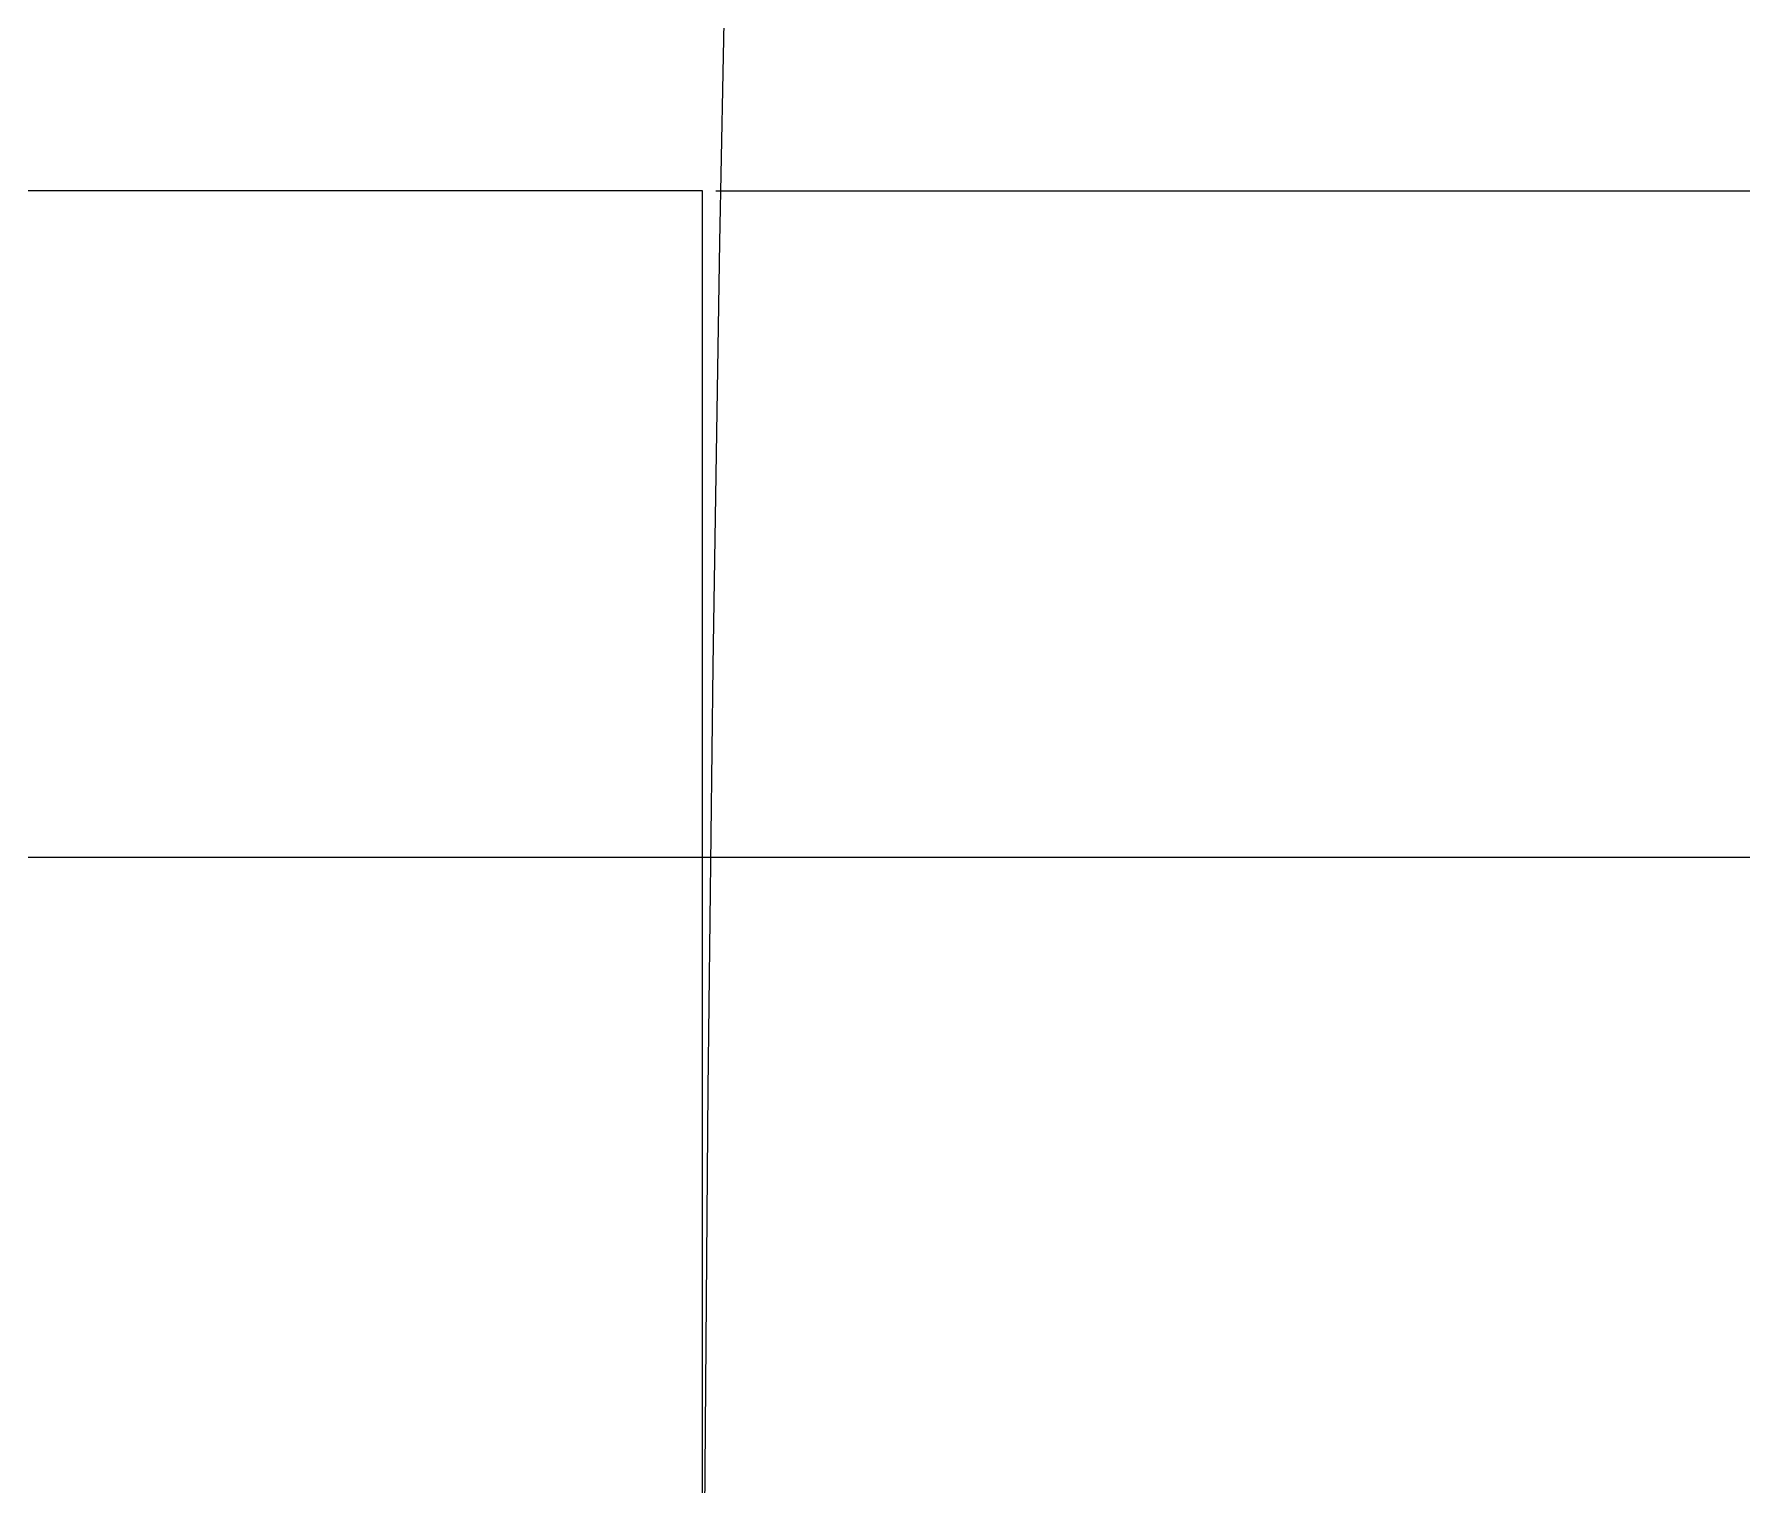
# Model space of a CAD drawing. Extents: x -483223 to 550073, y -164053 to -64662.
# Drawn here: x 367021 to 367662, y -160113 to -159568 of the extents above; entities that cross this region are included whole.
import ezdxf

# ---------------------------------------------------------------- set-up
doc = ezdxf.new("R2010")
doc.units = 0
doc.header["$MEASUREMENT"] = 0
doc.layers.get('0').update_dxf_attribs({"color": 40, "linetype": 'CONTINUOUS'})
doc.layers.get('Defpoints').update_dxf_attribs({"linetype": 'CONTINUOUS'})
doc.layers.add('Размры', color=7, linetype='CONTINUOUS')
doc.styles.add('ГОСТ', font='isocpeur.ttf', dxfattribs={"oblique": 10})
doc.dimstyles.new('10', dxfattribs={"dimtxt": 3, "dimasz": 1.5, "dimexe": 1, "dimexo": 5, "dimgap": 1, "dimtad": 1, "dimdec": 0, "dimlfac": 10, "dimzin": 0, "dimdsep": 46, "dimtxsty": 'ГОСТ', "dimblk": 'ARCHTICK', "dimcen": 0.09, "dimdle": 1, "dimadec": 0, "dimazin": 0, "dimtfac": 1, "dimtdec": 0, "dimtofl": 0, "dimtmove": 0, "dimatfit": 3, "dimfxl": 0.18, "dimtolj": 1, "dimtzin": 0, "dimarcsym": 0})

# ---------------------------------------------------------------- blocks, each defined once
blk = doc.blocks.new('_ArchTick')
at = {"color": 0, "linetype": 'ByBlock', "const_width": 0.15}
blk.add_lwpolyline([(-0.5, -0.5), (0.5, 0.5)], dxfattribs=at)
blk = doc.blocks.new('*D542')
at = {"layer": 'Defpoints', "color": 0, "transparency": 16777216}
for p in [(367271.73, -159627.06), (368371.73, -159627.06), (366432.45, -159877.06)]:
    blk.add_point(p, dxfattribs=at)
at = {"layer": 'Размры', "color": 0, "lineweight": -2, "transparency": 16777216}
for p, q in [((367276.73, -159627.06), (368372.73, -159627.06)), ((368371.73, -159878.06), (368371.73, -159626.06)), ((366437.45, -159877.06), (368372.73, -159877.06))]:
    blk.add_line(p, q, dxfattribs=at)
at = {"layer": 'Размры', "color": 0, "lineweight": -2, "transparency": 16777216, "xscale": 1.5, "yscale": 1.5, "zscale": 1.5}
for p, rotation in [((368371.73, -159627.06), 90), ((368371.73, -159877.06), 270)]:
    blk.add_blockref('_ArchTick', p, dxfattribs=dict(at, rotation=rotation))
at = {"layer": 'Размры', "color": 0, "transparency": 16777216, "insert": (368369.23, -159752.06), "char_height": 3, "attachment_point": 5, "rotation": 90, "style": 'ГОСТ'}
blk.add_mtext('\\A1;2500', dxfattribs=at)
blk = doc.blocks.new('*D492')
at = {"layer": 'Defpoints', "color": 0, "transparency": 16777216}
for p in [(366432.45, -159877.06), (367271.73, -160377.06), (368371.73, -160377.06)]:
    blk.add_point(p, dxfattribs=at)
at = {"layer": 'Размры', "color": 0, "lineweight": -2, "transparency": 16777216}
for p, q in [((366437.45, -159877.06), (368372.73, -159877.06)), ((368371.73, -159876.06), (368371.73, -160378.06)), ((367276.73, -160377.06), (368372.73, -160377.06))]:
    blk.add_line(p, q, dxfattribs=at)
at = {"layer": 'Размры', "color": 0, "lineweight": -2, "transparency": 16777216, "xscale": 1.5, "yscale": 1.5, "zscale": 1.5}
for p, rotation in [((368371.73, -159877.06), 90), ((368371.73, -160377.06), 270)]:
    blk.add_blockref('_ArchTick', p, dxfattribs=dict(at, rotation=rotation))
at = {"layer": 'Размры', "color": 0, "transparency": 16777216, "insert": (368369.23, -160127.06), "char_height": 3, "attachment_point": 5, "rotation": 90, "style": 'ГОСТ'}
blk.add_mtext('\\A1;5000', dxfattribs=at)

msp = doc.modelspace()

# ---------------------------------------------------------------- linework, layer by layer
at = {"lineweight": 30}
msp.add_lwpolyline([(365271.7333, -161127.0629), (367271.7333, -161127.0629), (367271.7333, -159627.0629), (365271.7333, -159627.0629)], close=True, dxfattribs=at)
msp.add_arc((408696.7333, -160377.0629), 41425, 177.18748048, 182.81251952)

# ---------------------------------------------------------------- dimensions: what is measured, and where the dimension line sits
at = {"layer": 'Размры'}
for base, p2, picture, middle in [((368371.7333, -159627.0629), (367271.7333, -159627.0629), '*D542', (368369.2333, -159752.0629)), ((368371.7333, -160377.0629), (367271.7333, -160377.0629), '*D492', (368369.2333, -160127.0629))]:
    dim = msp.add_linear_dim(base=base, p1=(366432.4512, -159877.0629), p2=p2, angle=90, dimstyle='10', dxfattribs=at)
    dim.commit()
    dim.dimension.update_dxf_attribs({"geometry": picture, "text_midpoint": middle})

doc.saveas('drawing.dxf')
